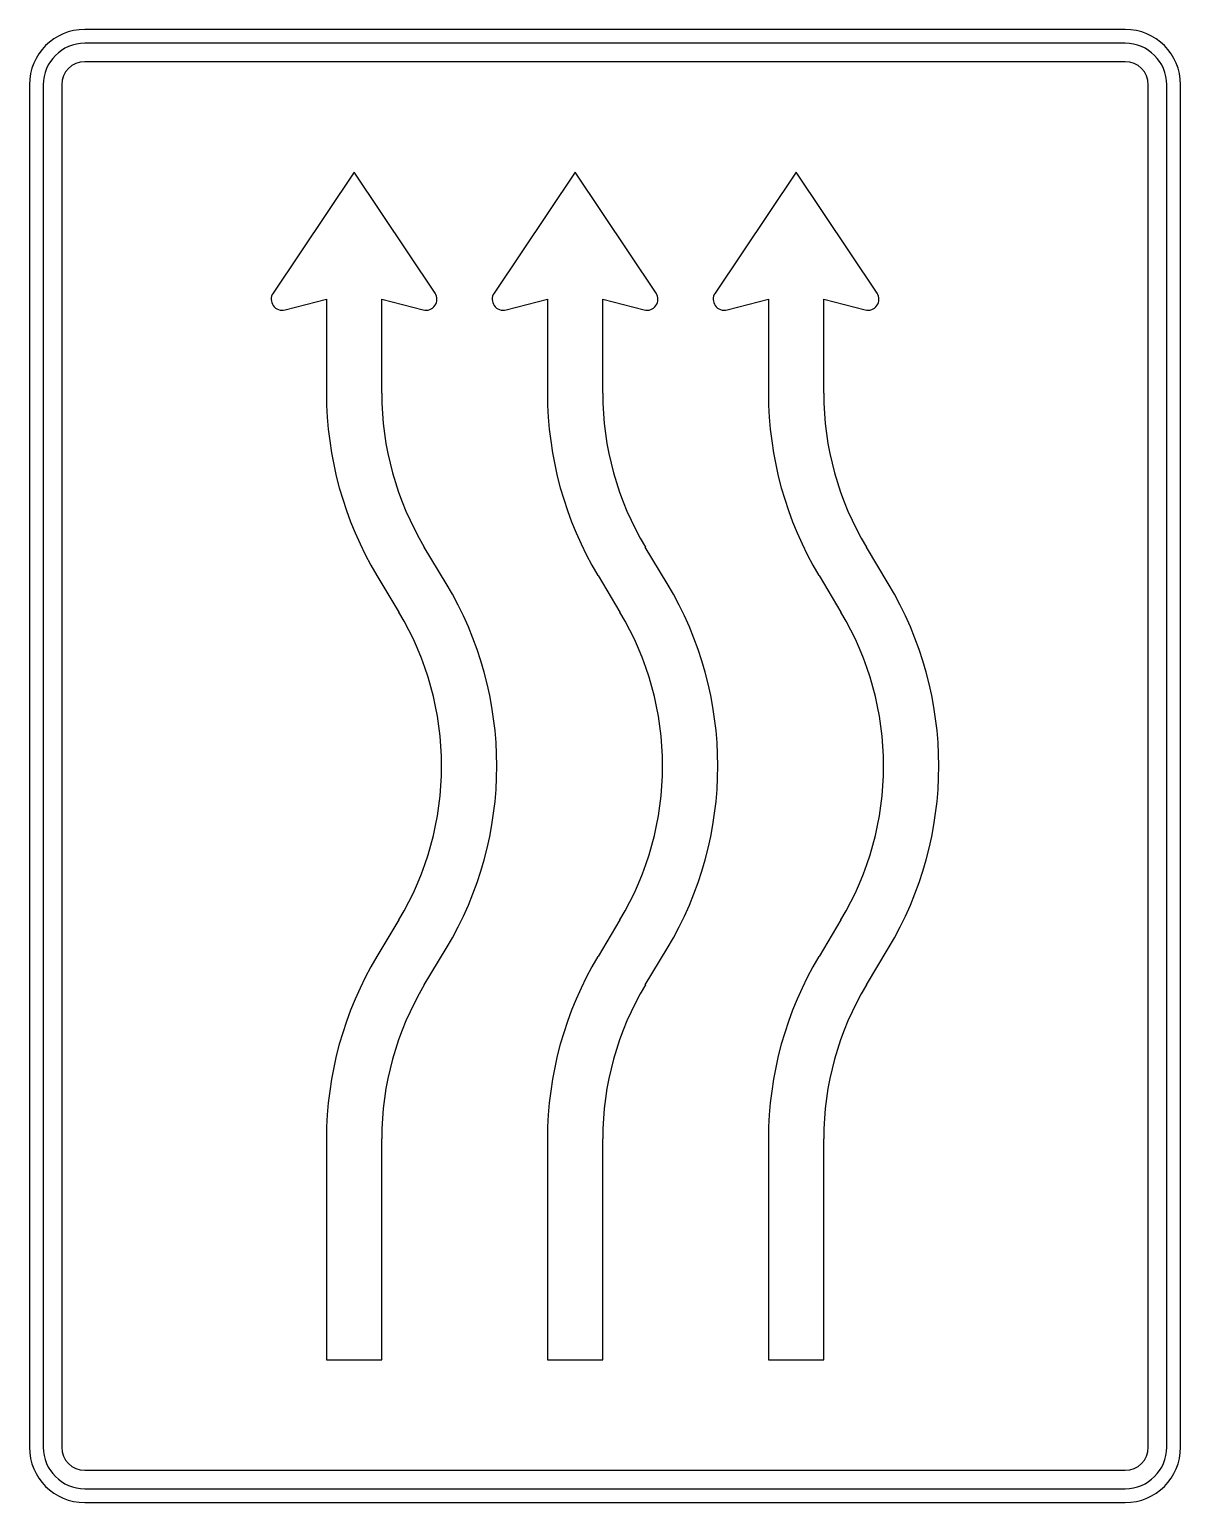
# Model space of a CAD drawing. Extents: x 0 to 1250, y 0 to 1600.
import ezdxf

# ---------------------------------------------------------------- set-up
doc = ezdxf.new("R2010")
doc.units = 0
doc.header["$LTSCALE"] = 25
doc.linetypes.add('AUSGEZOGEN', pattern=[0])
doc.layers.get('0').update_dxf_attribs({"linetype": 'AUSGEZOGEN'})

msp = doc.modelspace()

# ---------------------------------------------------------------- linework, layer by layer
for p, q in [((1190, 1600), (60, 1600)), ((1190, 1585), (60, 1585)), ((1190, 1565), (60, 1565)), ((0, 1540), (0, 60)), ((15, 1540), (15, 60)), ((35, 1540), (35, 60)), ((1215, 60), (1215, 1540)), ((1235, 60), (1235, 1540)), ((1250, 60), (1250, 1540)), ((352.5, 1445), (264.5, 1313.7)), ((440.5, 1313.7), (352.5, 1445)), ((592.5, 1445), (504.5, 1313.7)), ((680.5, 1313.7), (592.5, 1445)), ((832.5, 1445), (744.5, 1313.7)), ((920.5, 1313.7), (832.5, 1445)), ((277.5, 1295.4), (322.5, 1307)), ((322.5, 1307), (322.5, 1205)), ((382.5, 1205), (382.5, 1307)), ((382.5, 1307), (427.5, 1295.4)), ((517.5, 1295.4), (562.5, 1307)), ((562.5, 1307), (562.5, 1205)), ((622.5, 1205), (622.5, 1307)), ((622.5, 1307), (667.5, 1295.4)), ((757.5, 1295.4), (802.5, 1307)), ((802.5, 1307), (802.5, 1205)), ((862.5, 1205), (862.5, 1307)), ((862.5, 1307), (907.5, 1295.4)), ((452.6, 998.1), (428.8, 1037.8)), ((692.6, 998.1), (668.8, 1037.8)), ((932.6, 998.1), (908.8, 1037.8)), ((377.4, 1006.9), (401.2, 967.2)), ((617.4, 1006.9), (641.2, 967.2)), ((857.4, 1006.9), (881.2, 967.2)), ((401.2, 632.8), (377.4, 593.1)), ((641.2, 632.8), (617.4, 593.1)), ((881.2, 632.8), (857.4, 593.1)), ((428.8, 562.2), (452.6, 601.9)), ((668.8, 562.2), (692.6, 601.9)), ((908.8, 562.2), (932.6, 601.9)), ((322.5, 395), (322.5, 155)), ((382.5, 155), (382.5, 395)), ((562.5, 395), (562.5, 155)), ((622.5, 155), (622.5, 395)), ((802.5, 395), (802.5, 155)), ((862.5, 155), (862.5, 395)), ((322.5, 155), (382.5, 155)), ((562.5, 155), (622.5, 155)), ((802.5, 155), (862.5, 155)), ((60, 35), (1190, 35)), ((60, 15), (1190, 15)), ((60, 0), (1190, 0))]:
    msp.add_line(p, q)
for centre, radius, start, end in [((60, 1540), 60, 90, 180), ((1190, 1540), 60, 0, 90), ((60, 1540), 45, 90, 180), ((1190, 1540), 45, 0, 90), ((60, 1540), 25, 90, 180), ((1190, 1540), 25, 0, 90), ((274.5, 1307), 12, 146.195, 284.475), ((430.5, 1307), 12, 255.525, 393.805), ((514.5, 1307), 12, 146.195, 284.475), ((670.5, 1307), 12, 255.525, 393.805), ((754.5, 1307), 12, 146.195, 284.475), ((910.5, 1307), 12, 255.525, 393.805), ((707.5, 1205), 385, 180, 210.96), ((707.5, 1205), 325, 180, 210.96), ((947.5, 1205), 385, 180, 210.96), ((947.5, 1205), 325, 180, 210.96), ((1187.5, 1205), 385, 180, 210.96), ((1187.5, 1205), 325, 180, 210.96), ((122.5, 800), 385, 329.04, 390.96), ((362.5, 800), 385, 329.04, 390.96), ((602.5, 800), 385, 329.04, 390.96), ((122.5, 800), 325, 329.04, 390.96), ((362.5, 800), 325, 329.04, 390.96), ((602.5, 800), 325, 329.04, 390.96), ((707.5, 395), 385, 149.04, 180), ((947.5, 395), 385, 149.04, 180), ((1187.5, 395), 385, 149.04, 180), ((707.5, 395), 325, 149.04, 180), ((947.5, 395), 325, 149.04, 180), ((1187.5, 395), 325, 149.04, 180), ((60, 60), 60, 180, 270), ((60, 60), 45, 180, 270), ((60, 60), 25, 180, 270), ((1190, 60), 60, 270, 360), ((1190, 60), 45, 270, 360), ((1190, 60), 25, 270, 360)]:
    msp.add_arc(centre, radius, start, end)

doc.saveas('drawing.dxf')
